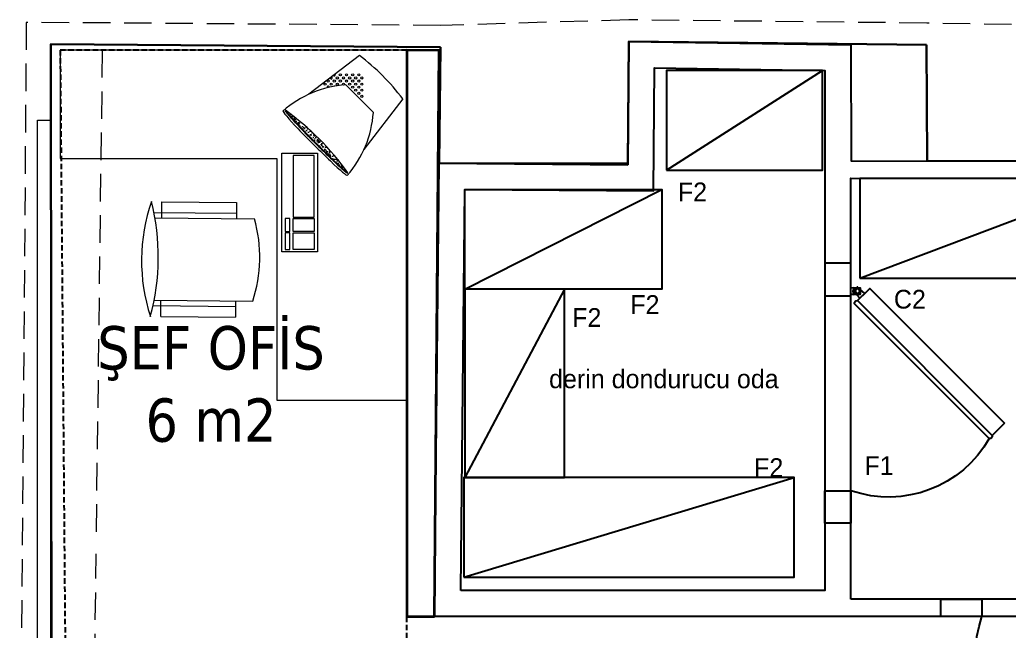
# Model space of a CAD drawing. Header units: centimetres. Extents: x 5488 to 20269, y -31398 to -19684.
# Drawn here: x 6094.7 to 6551.5, y -22646.3 to -22364.2 of the extents above; entities that cross this region are included whole.
import ezdxf
from ezdxf.enums import TextEntityAlignment as Align

# ---------------------------------------------------------------- set-up
doc = ezdxf.new("R2010")
doc.units = ezdxf.units.CM
for name, pattern in [('( Hidden )', [0.375, 0.25, -0.125]), ('HIDDEN', [9.525, 6.35, -3.175]), ("M-D-CW-SINEMA-1K'_PL(+11.12)$0$CEKIRDEK_Z-AK$0$DUZ", [0])]:
    doc.linetypes.add(name, pattern=pattern)
for name, color, linetype in [('001 Duvar', 7, 'Continuous'), ('S2000-003 Kapı', 3, 'Continuous'), ('S2000-034 Soğuk Oda', 1, 'Continuous')]:
    doc.layers.add(name, color=color, linetype=linetype)
for name, color, linetype, lineweight in [('CRC_PAFTA YAZI', 1, 'Continuous', 20), ('DEPOT_duvar', 213, "M-D-CW-SINEMA-1K'_PL(+11.12)$0$CEKIRDEK_Z-AK$0$DUZ", 35), ('DEPOT_tefriş_hareketli', 253, 'Continuous', 5), ('xxx_Auto_Duvar_Duvar Gorunus 02', 251, 'Continuous', 9), ('xxx_Auto_Duvar_Duvar Plan Kesit', 7, 'Continuous', 30), ('xxx_Auto_Tasiyici_Betonarme', 1, 'Continuous', 30), ('xxx_Auto_Tefris_Silik', 252, 'Continuous', 13)]:
    doc.layers.add(name, color=color, linetype=linetype, lineweight=lineweight)
doc.styles.add('CRC_PAFTA', font='tahoma.ttf', dxfattribs={"height": 0.4})
doc.styles.add('TAKSİM', font='GOTHIC.TTF', dxfattribs={"height": 20})

# ---------------------------------------------------------------- blocks, each defined once
blk = doc.blocks.new('k4')
at = {"layer": 'xxx_Auto_Tasiyici_Betonarme'}
blk.add_lwpolyline([(0.0045, 0.5682), (0, 0), (-0.8706, 0.0069), (-0.865, 0.5425)], dxfattribs=at)
blk = doc.blocks.new('k5')
at = {"layer": 'xxx_Auto_Tasiyici_Betonarme'}
blk.add_lwpolyline([(0, 0.5157), (0, 0), (-1.1514, 0.0015), (-1.1538, 0.5365)], dxfattribs=at)
blk = doc.blocks.new('A$C022B2E79')
at = {"layer": 'S2000-003 Kapı', "linetype": 'ByBlock'}
for points in [[(1.8, 69.76, -0.39805), (1.94, 69.76), (5.23, 66.82), (2.97, 64.56), (0.03, 67.85, -0.39805), (0.03, 67.98)], [(2.87, 69.63, 0.617768), (3.45, 69.88), (3.51, 70.98), (0.31, 70.98), (0.37, 69.88, 0.617768), (0.94, 69.63, -0.364026)], [(0.55, 66.58), (0.37, 69.88, 0.617768), (0.94, 69.63, -0.364026), (2.87, 69.63, 0.617768), (3.45, 69.88), (3.26, 66.58, -0.39805), (3.16, 66.48), (0.65, 66.48, -0.39805)], [(68.52, 5.66, 0.491935), (69.93, 7.07), (7.71, 69.3, 0.499706), (6.29, 67.88)]]:
    blk.add_lwpolyline(points, format="xyb", close=True, dxfattribs=at)
blk.add_lwpolyline([(62.86, 0), (68.52, 5.66), (6.29, 67.88), (0.63, 62.23), (62.86, 0)], dxfattribs=at)
blk.add_circle((1.91, 67.88), 1, dxfattribs=at)
blk.add_circle((1.91, 67.88), 1, dxfattribs=at)
blk.add_arc((43.52, 53.51), 53.42, 299.6259, 19.0898, dxfattribs=at)

msp = doc.modelspace()

# ---------------------------------------------------------------- hatches: boundary and pattern name
at = {"layer": 'DEPOT_tefriş_hareketli'}
h = msp.add_hatch(dxfattribs=at)
h.set_pattern_fill('AR-SAND', color=256, angle=45, style=0)
h.set_pattern_definition([(277.5, (790.6435, -16044.8181), (-1.40701318, -1.31792712), [0, -1.52, 0, -1.7, 0, -1.625]), (307.5, (790.6435, -16044.8181), (-0.7441375, -3.2469797), [0, -0.82, 0, -1.37, 0, -0.525]), (347.5, (789.7738, -16043.9484), (2.19802927, -2.20603238), [0, -0.5, 0, -1.8, 0, -2.35]), (357.5, (789.7738, -16043.9484), (1.5050422, -2.74626285), [0, -0.25, 0, -1.18, 0, -1.35])])
edge = h.paths.add_edge_path()
edge.add_spline(control_points=[(6217.14, -22406.13), (6217.19, -22406.22), (6217.29, -22406.36), (6217.56, -22406.72), (6217.73, -22406.94), (6218.39, -22407.75), (6219.01, -22408.47), (6220.85, -22410.52), (6222.19, -22411.97), (6225.25, -22415.19), (6226.96, -22416.96), (6230.52, -22420.57), (6232.37, -22422.41), (6235.99, -22425.96), (6237.76, -22427.66), (6240.92, -22430.65), (6242.33, -22431.94), (6244.08, -22433.48), (6244.63, -22433.95), (6245.35, -22434.54), (6245.6, -22434.72), (6245.85, -22434.9), (6245.91, -22434.94), (6245.96, -22434.98)], knot_values=[3.32368, 3.32368, 3.32368, 3.32368, 3.44058, 3.44058, 3.557479, 3.557479, 3.820013, 3.820013, 4.187679, 4.187679, 4.555346, 4.555346, 4.923012, 4.923012, 5.297238, 5.297238, 5.671464, 5.671464, 5.88451, 5.88451, 6.026453, 6.026453, 6.08174, 6.08174, 6.08174, 6.08174], degree=3, periodic=0)
edge.add_line((6245.96, -22434.98), (6246.14, -22434.8))
edge.add_arc((6146.54, -22505.56), 122.18, 395.3935, 414.6065)
edge.add_line((6217.31, -22405.96), (6217.14, -22406.13))

# ---------------------------------------------------------------- linework, layer by layer
for p, q in [((6393.33, -22433.59), (6465.33, -22387.59)), ((6482.51, -22483.38), (6604.51, -22437.38)), ((6300.17, -22488.46), (6391.17, -22442.46)), ((6346.17, -22488.46), (6300.17, -22575.46)), ((6299.7, -22621.46), (6452.17, -22575.46))]:
    msp.add_line(p, q)
at = {"color": 241, "linetype": '( Hidden )', "ltscale": 10}
msp.add_lwpolyline([(6116.77, -22787.48), (6193.49, -22787.48), (6193.49, -22709.58), (6273.36, -22709.58), (6273.36, -22378.15), (6113.36, -22378.16)], close=True, dxfattribs=at)
for points in [[(6393.33, -22433.59), (6465.33, -22433.59), (6465.33, -22387.59), (6393.33, -22387.59)], [(6482.51, -22483.38), (6604.51, -22483.38), (6604.51, -22437.38), (6482.51, -22437.38)], [(6300.17, -22442.46), (6391.17, -22442.46), (6391.17, -22488.46), (6300.17, -22488.46)], [(6300.17, -22575.46), (6346.17, -22575.46), (6346.17, -22488.46), (6300.17, -22488.46)], [(6299.7, -22621.46), (6452.17, -22621.46), (6452.17, -22575.46), (6299.7, -22575.46)]]:
    msp.add_lwpolyline(points, close=True)
at = {"layer": 'DEPOT_duvar'}
msp.add_lwpolyline([(6286.16, -22639.58), (6288.35, -22378.4), (6273.36, -22378.15), (6273.36, -22639.58)], close=True, dxfattribs=at)
at = {"layer": 'DEPOT_tefriş_hareketli'}
for p, q in [((6251.5, -22380.66), (6228.07, -22398.58)), ((6257.92, -22406.95), (6245.19, -22394.22)), ((6271.48, -22400.62), (6253.59, -22424.07)), ((6160.26, -22455.62), (6160.33, -22448.12)), ((6160.33, -22448.12), (6194.79, -22448.46)), ((6194.79, -22448.46), (6194.72, -22455.96)), ((6156.64, -22453.08), (6194.74, -22453.46)), ((6157.11, -22455.59), (6203.05, -22456.05)), ((6156.73, -22493.59), (6202.22, -22494.04)), ((6159.8, -22501.12), (6159.88, -22493.62)), ((6194.34, -22493.96), (6194.26, -22501.46)), ((6156.21, -22496.08), (6194.31, -22496.46)), ((6159.8, -22501.12), (6194.26, -22501.46))]:
    msp.add_line(p, q, dxfattribs=at)
for points in [[(6213.36, -22428.16), (6213.36, -22539.65), (6273.36, -22539.65), (6273.36, -22378.15), (6213.36, -22378.15), (6113.36, -22378.16), (6113.36, -22428.16)], [(6232.11, -22425.74), (6232.11, -22471.24), (6215.61, -22471.24), (6215.61, -22425.74)], [(6230.61, -22455.34), (6230.61, -22426.74), (6220.91, -22426.74), (6220.91, -22455.34)], [(6219.36, -22461.89), (6219.36, -22455.89), (6217.16, -22455.89), (6217.16, -22461.89)], [(6230.61, -22455.89), (6230.61, -22461.89), (6220.91, -22461.89), (6220.91, -22455.89)], [(6219.36, -22470.24), (6219.36, -22462.44), (6217.16, -22462.44), (6217.16, -22470.24)], [(6230.61, -22462.44), (6230.61, -22470.24), (6220.91, -22470.24), (6220.91, -22462.44)]]:
    msp.add_lwpolyline(points, close=True, dxfattribs=at)
for centre in [(6242.72, -22389.62), (6245.55, -22389.62), (6248.38, -22389.62), (6251.21, -22389.62), (6235.65, -22393.87), (6237.06, -22392.45), (6238.48, -22393.87), (6239.89, -22392.45), (6241.31, -22391.04), (6241.31, -22393.87), (6242.72, -22392.45), (6244.13, -22391.04), (6244.13, -22393.87), (6245.55, -22392.45), (6246.96, -22391.04), (6246.96, -22393.87), (6248.38, -22392.45), (6248.38, -22395.28), (6249.79, -22391.04), (6249.79, -22393.87), (6251.21, -22392.45), (6251.21, -22395.28), (6252.62, -22391.04), (6252.62, -22393.87), (6249.79, -22396.69), (6251.21, -22398.11), (6252.62, -22396.69), (6252.62, -22399.52)]:
    msp.add_circle(centre, 0.5, dxfattribs=at)
for centre, radius, start, end in [((6188.04, -22464.1), 104.83, 37.2546, 52.7454), ((6239.89, -22389.62), 0.5, 209.8107, 45), ((6248.58, -22443.32), 49.21, 93.9394, 131.1822), ((6237.06, -22395.28), 0.5, 351.6883, 215.267), ((6238.48, -22391.04), 0.5, 176.043, 78.7677), ((6239.89, -22395.28), 0.5, 62.8677, 137.6274), ((6146.54, -22505.56), 122.18, 35.3935, 54.6065), ((6208.83, -22403.57), 49.21, 318.8178, 356.0606), ((6234.42, -22475.36), 83.5, 160.9256, 197.9329), ((6054.35, -22473.56), 104.31, 344.7126, 14.1459), ((6141.06, -22473.7), 64.45, 341.6046, 15.8982)]:
    msp.add_arc(centre, radius, start, end, dxfattribs=at)
msp.add_ellipse((6231.01, -22421.14), major_axis=(14.85, -14.85), ratio=0.044464, start_param=3.153794, end_param=6.301295, dxfattribs=at)
for points, knots in [([(6217.14, -22406.13), (6217.19, -22406.22), (6217.29, -22406.36), (6217.56, -22406.72), (6217.73, -22406.94), (6218.39, -22407.75), (6219.01, -22408.47), (6220.85, -22410.52), (6222.19, -22411.97), (6225.25, -22415.19), (6226.96, -22416.96), (6230.52, -22420.57), (6232.37, -22422.41), (6235.99, -22425.96), (6237.76, -22427.66), (6240.92, -22430.65), (6242.33, -22431.94), (6244.08, -22433.48), (6244.63, -22433.95), (6245.35, -22434.54), (6245.6, -22434.72), (6245.85, -22434.9), (6245.91, -22434.94), (6245.96, -22434.98)], [3.32368, 3.32368, 3.32368, 3.32368, 3.44058, 3.44058, 3.557479, 3.557479, 3.820013, 3.820013, 4.187679, 4.187679, 4.555346, 4.555346, 4.923012, 4.923012, 5.297238, 5.297238, 5.671464, 5.671464, 5.88451, 5.88451, 6.026453, 6.026453, 6.08174, 6.08174, 6.08174, 6.08174]), ([(6217.35, -22406), (6217.39, -22406.07), (6217.48, -22406.19), (6217.7, -22406.49), (6217.85, -22406.68), (6218.56, -22407.56), (6219.38, -22408.51), (6221.45, -22410.8), (6222.71, -22412.15), (6226.12, -22415.73), (6228.43, -22418.1), (6233.13, -22422.81), (6235.52, -22425.16), (6239.39, -22428.87), (6240.95, -22430.33), (6243.57, -22432.71), (6244.64, -22433.64), (6245.6, -22434.4), (6245.8, -22434.56), (6246.01, -22434.7), (6246.06, -22434.74), (6246.1, -22434.76)], [3.32368, 3.32368, 3.32368, 3.32368, 3.429791, 3.429791, 3.535901, 3.535901, 3.870224, 3.870224, 4.204547, 4.204547, 4.681705, 4.681705, 5.158863, 5.158863, 5.532976, 5.532976, 5.90709, 5.90709, 6.034256, 6.034256, 6.08174, 6.08174, 6.08174, 6.08174])]:
    msp.add_open_spline(points, degree=3, knots=knots, dxfattribs=at)
at = {"layer": 'S2000-034 Soğuk Oda'}
for points in [[(6288.29, -22430.36), (6375.36, -22430.36), (6375.8, -22374.23), (6478.33, -22375.72), (6478.57, -22429.22), (6699.04, -22429.37), (6696.76, -22639.58), (6470.33, -22639.58), (6470.33, -22639.58), (6286.16, -22639.58)], [(6298.28, -22627.58), (6300.17, -22442.46), (6387.26, -22443.15), (6387.71, -22386.36), (6466.33, -22387.59), (6466.33, -22627.58)], [(6478.33, -22631.58), (6478.33, -22437.24), (6691.51, -22437.38), (6691.51, -22437.38), (6691.51, -22437.38), (6688.85, -22631.58)], [(6466.33, -22476.5), (6466.33, -22491.5), (6478.33, -22491.5), (6478.33, -22476.5)], [(6466.33, -22596.5), (6466.33, -22581.5), (6478.33, -22581.5), (6478.33, -22596.5)], [(6519.88, -22631.58), (6538.88, -22631.58), (6538.88, -22639.58), (6519.88, -22639.58)]]:
    msp.add_lwpolyline(points, close=True, dxfattribs=at)
at = {"layer": 'xxx_Auto_Duvar_Duvar Gorunus 02'}
msp.add_lwpolyline([(6102.9, -22940.23), (6102.88, -22410.44), (6108.88, -22410.44), (6108.9, -22940.23)], dxfattribs=at)
at = {"layer": 'xxx_Auto_Duvar_Duvar Plan Kesit'}
for points in [[(6288.85, -22376.8), (6108.98, -22375.47), (6109.41, -22681.4)], [(6513.33, -22375.72), (6375.8, -22374.23)]]:
    msp.add_lwpolyline(points, dxfattribs=at)
at = {"layer": 'xxx_Auto_Tefris_Silik', "linetype": 'HIDDEN', "ltscale": 2}
for points in [[(6842.32, -22178.37), (6842.32, -22356.78), (6803.05, -22357.34), (6803.05, -22366.37), (6699.6, -22366.72), (6699.6, -22367.79), (6628.72, -22367.79), (6513.44, -22365.72), (6375.91, -22364.23), (6288.93, -22366.8), (6097.7, -22365.38), (6094.71, -22755.71), (6101.91, -22755.71)], [(6130.09, -22600.4), (6132.94, -22375.65)], [(6124.5, -23041.13), (6129.96, -22610.67)]]:
    msp.add_lwpolyline(points, dxfattribs=at)

# ---------------------------------------------------------------- block references
at = {"layer": '001 Duvar', "xscale": -1, "rotation": 90}
msp.add_blockref('A$C022B2E79', (6549.32, -22487.49), dxfattribs=at)
at = {"layer": '001 Duvar', "xscale": -1}
msp.add_blockref('A$C022B2E79', (6632.89, -22710.56), dxfattribs=at)
at = {"layer": 'xxx_Auto_Duvar_Duvar Plan Kesit', "xscale": 100, "yscale": 100, "zscale": 100}
for name, p in [('k4', (6375.35, -22431.05)), ('k5', (6628.72, -22429.37))]:
    msp.add_blockref(name, p, dxfattribs=at)

# ---------------------------------------------------------------- texts
at = {"style": 'TAKSİM'}
for s, p in [('F2', (6405.25, -22447.92)), ('C2', (6505.61, -22497.45)), ('F2', (6383.28, -22499.9)), ('F2', (6356.45, -22505.88)), ('derin dondurucu oda', (6392.04, -22534.21)), ('F2', (6440.44, -22575.15)), ('F1', (6491.39, -22574.22))]:
    msp.add_text(s, height=8.64, dxfattribs=at).set_placement(p, align=Align.CENTER)
at = {"layer": 'CRC_PAFTA YAZI', "insert": (6183.01, -22532.41), "char_height": 20, "width": 2899.9965, "attachment_point": 5, "style": 'CRC_PAFTA'}
msp.add_mtext('ŞEF OFİS\\P6 m2', dxfattribs=at)

doc.saveas('drawing.dxf')
